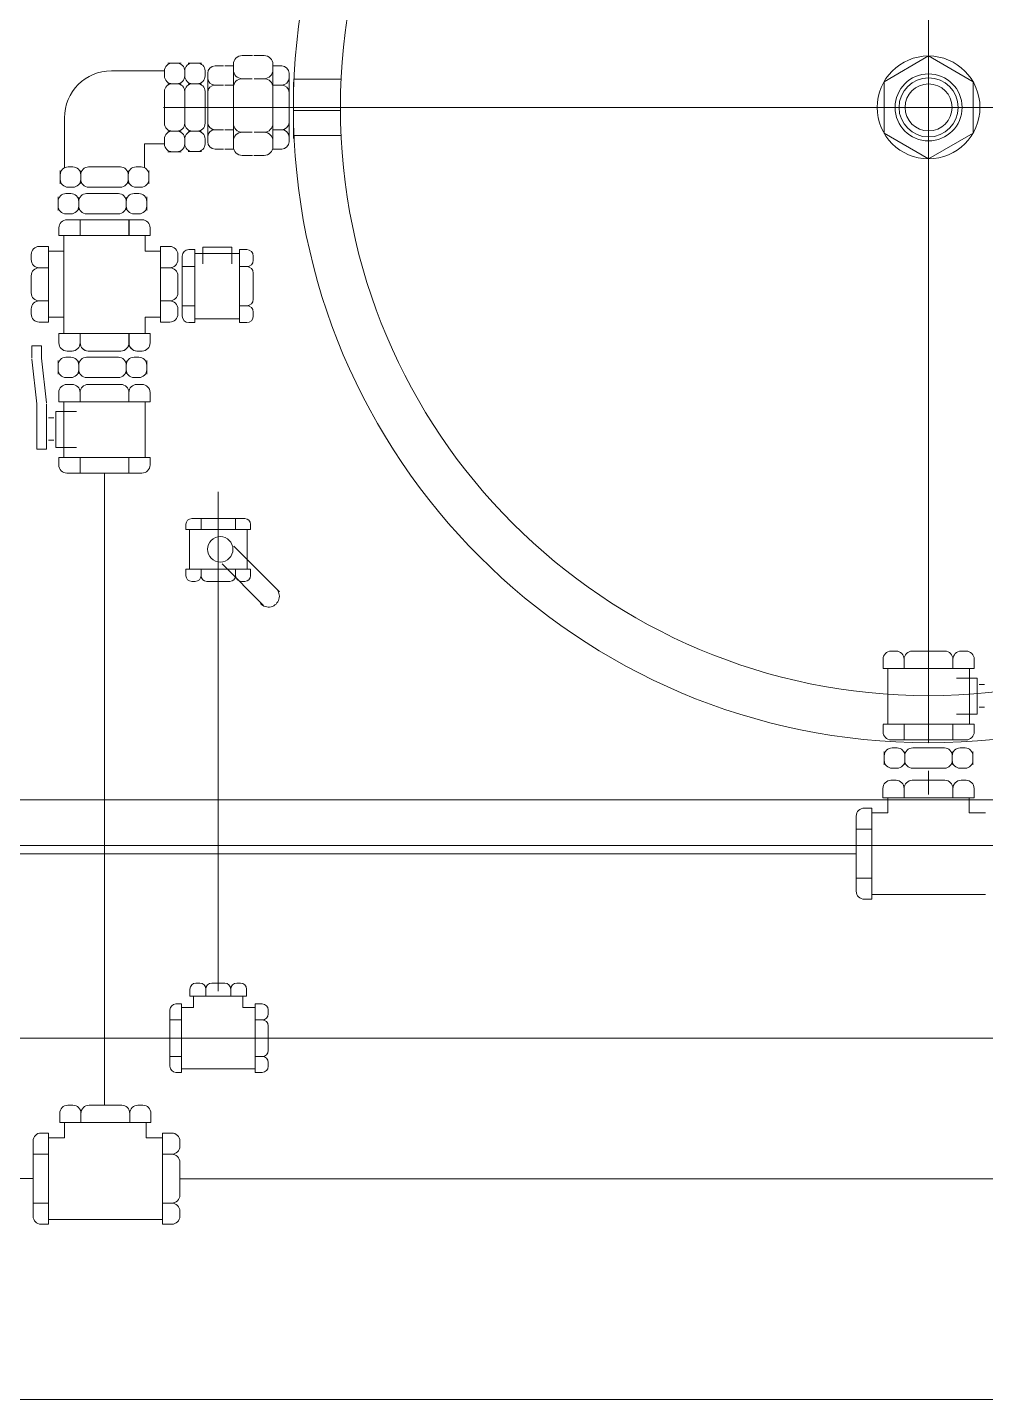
# Model space of a CAD drawing. Header units: millimetres. Extents: x 1322820 to 1391563, y 1051909 to 1098256.
# Drawn here: x 1352621 to 1353639, y 1079321 to 1080778 of the extents above; entities that cross this region are included whole.
import ezdxf

# ---------------------------------------------------------------- set-up
doc = ezdxf.new("R2010")
doc.units = ezdxf.units.MM
doc.header["$MEASUREMENT"] = 0
for name, pattern in [('AStair_dashed', [1800, 800, -1000]), ('R (2)', [10414, 5080, -2540, 254, -2540]), ('R (4)', [10414, 5080, -2540, 254, -2540])]:
    doc.linetypes.add(name, pattern=pattern)
doc.layers.get('0').update_dxf_attribs({"true_color": 0x787878})
for name, color, linetype, lineweight, true_color in [('instalatii - echipamente_Pen_No__1', 7, 'Continuous', 13, 0x787878), ('New_arhitectura - desen 2D_Pen_No__2', 7, 'Continuous', 13, 0x787878), ('New_arhitectura - suprafete DTAC_Pen_No__14', 7, 'Continuous', 18, 0x787878), ('New_instalatii - echipamente_Pen_No__1', 7, 'Continuous', 13, 0x787878)]:
    doc.layers.add(name, color=color, linetype=linetype, lineweight=lineweight, true_color=true_color)
doc.linetypes.add('1_ - 1_100  (2)', pattern='A,0,[5,A.39 PLAN MOBILARE - PLAN TERASA1.Shx,S=5.555556,R=0,X=0,Y=4.75314e-16],-700,0', length=700)
doc.linetypes.add('21_2_- 1_100 copy', pattern='A,0,[4,A.39 PLAN MOBILARE - PLAN TERASA1.Shx,S=7.142857,R=0,X=0,Y=0],-900,0', length=900)
doc.linetypes.add('2_ - 1_100', pattern='A,0,[3,A.39 PLAN MOBILARE - PLAN TERASA1.Shx,S=4.761905,R=0,X=0,Y=4.49293e-16],-600,0', length=600)

# ---------------------------------------------------------------- blocks, each defined once
blk = doc.blocks.new('terasa')
at = {"layer": 'instalatii - echipamente_Pen_No__1', "linetype": 'Continuous', "lineweight": 13}
for p, q in [((1352859.926, 1080748.55), (1352849.092, 1080748.55)), ((1352861.522, 1080748.55), (1352872.356, 1080748.55)), ((1353578.494, 1080748.066), (1353531.189, 1080720.755)), ((1353578.539, 1080748.066), (1353625.843, 1080720.755)), ((1352766.48, 1080726.979), (1352766.48, 1080732.138)), ((1352770.1, 1080740.467), (1352779.709, 1080740.467)), ((1352784.417, 1080740.467), (1352774.808, 1080740.467)), ((1352788.038, 1080726.979), (1352788.038, 1080732.273)), ((1352788.038, 1080726.979), (1352788.038, 1080732.138)), ((1352801.268, 1080740.602), (1352791.659, 1080740.602)), ((1352796.366, 1080740.602), (1352805.976, 1080740.602)), ((1352809.596, 1080726.979), (1352809.596, 1080732.273)), ((1352812.444, 1080724.899), (1352812.444, 1080729.747)), ((1352829.297, 1080737.572), (1352820.269, 1080737.572)), ((1352830.627, 1080737.572), (1352839.656, 1080737.572)), ((1352839.701, 1080733.343), (1352839.701, 1080739.16)), ((1352839.701, 1080734.217), (1352839.701, 1080656.976)), ((1352881.746, 1080733.343), (1352881.746, 1080739.16)), ((1352881.746, 1080734.217), (1352881.746, 1080656.976)), ((1352882.037, 1080737.572), (1352891.066, 1080737.572)), ((1352898.891, 1080724.899), (1352898.891, 1080729.747)), ((1352770.233, 1080718.65), (1352779.709, 1080718.65)), ((1352784.284, 1080718.65), (1352774.808, 1080718.65)), ((1352791.792, 1080718.65), (1352801.268, 1080718.65)), ((1352805.842, 1080718.65), (1352796.366, 1080718.65)), ((1352812.444, 1080725.627), (1352812.444, 1080661.26)), ((1352829.172, 1080717.074), (1352820.269, 1080717.074)), ((1352830.752, 1080717.074), (1352839.656, 1080717.074)), ((1352839.701, 1080676.503), (1352839.701, 1080714.563)), ((1352859.776, 1080723.953), (1352849.092, 1080723.953)), ((1352861.672, 1080723.953), (1352872.356, 1080723.953)), ((1352881.746, 1080676.503), (1352881.746, 1080714.563)), ((1352882.162, 1080717.074), (1352891.066, 1080717.074)), ((1352898.891, 1080725.627), (1352898.891, 1080661.26)), ((1352953.539, 1080723.444), (1352903.539, 1080723.444)), ((1352903.539, 1080720.25), (1352903.539, 1080660.25)), ((1353531.189, 1080720.755), (1353531.189, 1080666.132)), ((1353625.843, 1080720.755), (1353625.843, 1080666.132)), ((1352766.48, 1080676.565), (1352766.48, 1080710.322)), ((1352788.038, 1080710.322), (1352788.038, 1080676.565)), ((1352788.038, 1080676.565), (1352788.038, 1080710.322)), ((1352809.596, 1080710.322), (1352809.596, 1080676.565)), ((1352812.444, 1080677.533), (1352812.444, 1080709.249)), ((1352898.891, 1080677.533), (1352898.891, 1080709.249)), ((1352953.539, 1080690.25), (1352903.539, 1080690.25)), ((1352770.233, 1080668.237), (1352779.709, 1080668.237)), ((1352784.284, 1080668.237), (1352774.808, 1080668.237)), ((1352791.792, 1080668.237), (1352801.268, 1080668.237)), ((1352805.842, 1080668.237), (1352796.366, 1080668.237)), ((1352829.172, 1080669.708), (1352820.269, 1080669.708)), ((1352830.752, 1080669.708), (1352839.656, 1080669.708)), ((1352882.162, 1080669.708), (1352891.066, 1080669.708)), ((1352766.48, 1080659.909), (1352766.48, 1080654.614)), ((1352788.038, 1080659.909), (1352788.038, 1080654.749)), ((1352788.038, 1080659.909), (1352788.038, 1080654.614)), ((1352809.596, 1080659.909), (1352809.596, 1080654.749)), ((1352812.444, 1080661.883), (1352812.444, 1080656.908)), ((1352839.701, 1080657.723), (1352839.701, 1080651.754)), ((1352859.776, 1080667.113), (1352849.092, 1080667.113)), ((1352861.672, 1080667.113), (1352872.356, 1080667.113)), ((1352881.746, 1080657.723), (1352881.746, 1080651.754)), ((1352898.891, 1080661.883), (1352898.891, 1080656.908)), ((1352953.539, 1080663.444), (1352903.539, 1080663.444)), ((1353578.494, 1080638.821), (1353531.189, 1080666.132)), ((1353578.539, 1080638.821), (1353625.843, 1080666.132)), ((1352779.709, 1080646.286), (1352770.1, 1080646.286)), ((1352774.808, 1080646.286), (1352784.417, 1080646.286)), ((1352791.659, 1080646.421), (1352801.268, 1080646.421)), ((1352805.976, 1080646.421), (1352796.366, 1080646.421)), ((1352820.269, 1080649.083), (1352829.297, 1080649.083)), ((1352839.656, 1080649.083), (1352830.627, 1080649.083)), ((1352849.092, 1080642.364), (1352859.926, 1080642.364)), ((1352872.356, 1080642.364), (1352861.522, 1080642.364)), ((1352891.066, 1080649.083), (1352882.037, 1080649.083)), ((1352655.744, 1080626.546), (1352655.744, 1080616.937)), ((1352669.231, 1080630.167), (1352664.072, 1080630.167)), ((1352677.56, 1080626.413), (1352677.56, 1080616.937)), ((1352719.645, 1080630.167), (1352685.888, 1080630.167)), ((1352727.973, 1080626.413), (1352727.973, 1080616.937)), ((1352736.302, 1080630.167), (1352741.596, 1080630.167)), ((1352749.924, 1080616.937), (1352749.924, 1080626.546)), ((1352655.744, 1080612.229), (1352655.744, 1080621.838)), ((1352677.56, 1080612.362), (1352677.56, 1080621.838)), ((1352727.973, 1080612.362), (1352727.973, 1080621.838)), ((1352749.924, 1080621.838), (1352749.924, 1080612.229)), ((1352653.469, 1080588.687), (1352653.469, 1080598.297)), ((1352667.092, 1080601.917), (1352661.798, 1080601.917)), ((1352669.231, 1080608.608), (1352664.072, 1080608.608)), ((1352675.42, 1080598.164), (1352675.42, 1080588.687)), ((1352683.749, 1080601.917), (1352717.505, 1080601.917)), ((1352719.645, 1080608.608), (1352685.888, 1080608.608)), ((1352725.834, 1080598.164), (1352725.834, 1080588.687)), ((1352734.162, 1080601.917), (1352739.322, 1080601.917)), ((1352736.302, 1080608.608), (1352741.596, 1080608.608)), ((1352747.65, 1080598.297), (1352747.65, 1080588.687)), ((1352653.469, 1080593.589), (1352653.469, 1080583.98)), ((1352675.42, 1080584.113), (1352675.42, 1080593.589)), ((1352725.834, 1080584.113), (1352725.834, 1080593.589)), ((1352747.65, 1080583.98), (1352747.65, 1080593.589)), ((1352667.092, 1080580.359), (1352661.798, 1080580.359)), ((1352742.723, 1080574.039), (1352662.949, 1080574.039)), ((1352662.949, 1080574.039), (1352742.723, 1080574.039)), ((1352676.828, 1080574.039), (1352676.828, 1080557.483)), ((1352676.828, 1080574.039), (1352676.828, 1080557.483)), ((1352676.967, 1080574.039), (1352676.967, 1080557.483)), ((1352683.749, 1080580.359), (1352717.505, 1080580.359)), ((1352728.705, 1080574.039), (1352728.705, 1080557.483)), ((1352728.843, 1080574.039), (1352728.843, 1080557.483)), ((1352728.843, 1080574.039), (1352728.843, 1080557.483)), ((1352734.162, 1080580.359), (1352739.322, 1080580.359)), ((1352654.379, 1080565.469), (1352654.379, 1080557.55)), ((1352654.379, 1080557.483), (1352654.379, 1080565.469)), ((1352654.379, 1080557.483), (1352751.293, 1080557.483)), ((1352751.293, 1080557.483), (1352654.379, 1080557.483)), ((1352659.536, 1080557.785), (1352659.536, 1080453.31)), ((1352659.536, 1080557.785), (1352659.536, 1080540.546)), ((1352659.536, 1080557.785), (1352659.536, 1080540.546)), ((1352746.136, 1080557.785), (1352746.136, 1080540.546)), ((1352746.136, 1080557.785), (1352746.136, 1080540.546)), ((1352746.136, 1080557.785), (1352746.136, 1080540.546)), ((1352751.293, 1080557.483), (1352751.293, 1080565.469)), ((1352751.293, 1080565.469), (1352751.293, 1080557.55)), ((1352624.897, 1080531.686), (1352624.897, 1080537.134)), ((1352633.468, 1080545.704), (1352643.356, 1080545.704)), ((1352643.356, 1080465.392), (1352643.356, 1080545.704)), ((1352659.536, 1080540.546), (1352643.591, 1080540.546)), ((1352659.536, 1080540.546), (1352643.591, 1080540.546)), ((1352746.136, 1080540.546), (1352762.081, 1080540.546)), ((1352746.136, 1080540.546), (1352762.081, 1080540.546)), ((1352746.136, 1080540.546), (1352762.081, 1080540.546)), ((1352746.136, 1080540.546), (1352762.081, 1080540.546)), ((1352772.204, 1080545.704), (1352762.316, 1080545.704)), ((1352762.316, 1080465.392), (1352762.316, 1080545.704)), ((1352772.204, 1080545.704), (1352762.316, 1080545.704)), ((1352762.316, 1080465.392), (1352762.316, 1080545.704)), ((1352780.774, 1080531.686), (1352780.774, 1080537.134)), ((1352780.774, 1080531.686), (1352780.774, 1080537.134)), ((1352798.704, 1080542.367), (1352792.315, 1080542.367)), ((1352798.463, 1080538.241), (1352845.922, 1080538.241)), ((1352798.463, 1080538.241), (1352845.922, 1080538.241)), ((1352798.704, 1080464.836), (1352798.704, 1080542.367)), ((1352807.189, 1080544.87), (1352807.189, 1080527.375)), ((1352807.189, 1080544.87), (1352837.945, 1080544.87)), ((1352837.945, 1080544.87), (1352837.945, 1080527.375)), ((1352854.02, 1080542.367), (1352846.11, 1080542.367)), ((1352846.11, 1080464.836), (1352846.11, 1080542.367)), ((1352643.219, 1080523.116), (1352633.468, 1080523.116)), ((1352762.453, 1080523.116), (1352772.204, 1080523.116)), ((1352762.453, 1080523.116), (1352772.204, 1080523.116)), ((1352785.459, 1080535.511), (1352785.459, 1080471.692)), ((1352785.459, 1080524.297), (1352798.704, 1080524.297)), ((1352846.219, 1080524.297), (1352854.02, 1080524.297)), ((1352860.876, 1080531.153), (1352860.876, 1080535.511)), ((1352624.897, 1080514.546), (1352624.897, 1080496.411)), ((1352780.774, 1080514.546), (1352780.774, 1080496.411)), ((1352780.774, 1080514.546), (1352780.774, 1080496.411)), ((1352860.876, 1080517.441), (1352860.876, 1080489.652)), ((1352624.897, 1080479.271), (1352624.897, 1080473.962)), ((1352643.219, 1080487.841), (1352633.468, 1080487.841)), ((1352762.453, 1080487.841), (1352772.204, 1080487.841)), ((1352762.453, 1080487.841), (1352772.204, 1080487.841)), ((1352780.774, 1080479.271), (1352780.774, 1080473.962)), ((1352780.774, 1080479.271), (1352780.774, 1080473.962)), ((1352785.459, 1080482.796), (1352798.704, 1080482.796)), ((1352785.459, 1080482.796), (1352798.704, 1080482.796)), ((1352846.219, 1080482.796), (1352854.02, 1080482.796)), ((1352643.356, 1080465.392), (1352633.468, 1080465.392)), ((1352659.536, 1080470.549), (1352643.591, 1080470.549)), ((1352659.536, 1080470.549), (1352659.536, 1080453.31)), ((1352659.536, 1080470.549), (1352659.536, 1080453.31)), ((1352746.136, 1080470.549), (1352762.081, 1080470.549)), ((1352746.136, 1080470.549), (1352746.136, 1080453.31)), ((1352746.136, 1080470.549), (1352746.136, 1080453.31)), ((1352746.136, 1080470.549), (1352762.081, 1080470.549)), ((1352746.136, 1080470.549), (1352746.136, 1080453.31)), ((1352762.316, 1080465.392), (1352772.204, 1080465.392)), ((1352762.316, 1080465.392), (1352772.204, 1080465.392)), ((1352792.315, 1080464.836), (1352798.651, 1080464.836)), ((1352798.463, 1080468.962), (1352845.922, 1080468.962)), ((1352846.11, 1080464.836), (1352854.02, 1080464.836)), ((1352860.876, 1080475.94), (1352860.876, 1080471.692)), ((1352654.379, 1080453.076), (1352654.379, 1080443.188)), ((1352654.379, 1080453.076), (1352751.293, 1080453.076)), ((1352654.379, 1080443.188), (1352654.379, 1080453.076)), ((1352751.293, 1080453.076), (1352654.379, 1080453.076)), ((1352676.828, 1080452.939), (1352676.828, 1080443.188)), ((1352676.967, 1080452.939), (1352676.967, 1080443.188)), ((1352728.705, 1080452.939), (1352728.705, 1080443.188)), ((1352728.843, 1080452.939), (1352728.843, 1080443.188)), ((1352751.293, 1080443.188), (1352751.293, 1080453.076)), ((1352751.293, 1080453.076), (1352751.293, 1080443.188)), ((1352625.504, 1080427.206), (1352625.504, 1080440.092)), ((1352635.956, 1080440.092), (1352625.504, 1080440.092)), ((1352635.956, 1080427.206), (1352635.956, 1080440.092)), ((1352630.867, 1080378.363), (1352625.568, 1080426.052)), ((1352641.255, 1080379.517), (1352635.956, 1080427.206)), ((1352653.469, 1080414.794), (1352653.469, 1080424.403)), ((1352667.092, 1080428.024), (1352661.798, 1080428.024)), ((1352668.258, 1080434.617), (1352662.949, 1080434.617)), ((1352668.397, 1080434.617), (1352662.949, 1080434.617)), ((1352675.42, 1080424.27), (1352675.42, 1080414.794)), ((1352683.749, 1080428.024), (1352717.505, 1080428.024)), ((1352720.135, 1080434.617), (1352685.399, 1080434.617)), ((1352685.537, 1080434.617), (1352720.273, 1080434.617)), ((1352725.834, 1080424.27), (1352725.834, 1080414.794)), ((1352734.162, 1080428.024), (1352739.322, 1080428.024)), ((1352737.275, 1080434.617), (1352742.723, 1080434.617)), ((1352737.414, 1080434.617), (1352742.723, 1080434.617)), ((1352747.65, 1080424.403), (1352747.65, 1080414.794)), ((1352653.469, 1080419.695), (1352653.469, 1080410.086)), ((1352667.092, 1080406.465), (1352661.798, 1080406.465)), ((1352675.42, 1080410.219), (1352675.42, 1080419.695)), ((1352683.749, 1080406.465), (1352717.505, 1080406.465)), ((1352725.834, 1080410.219), (1352725.834, 1080419.695)), ((1352734.162, 1080406.465), (1352739.322, 1080406.465)), ((1352747.65, 1080410.086), (1352747.65, 1080419.695)), ((1352668.258, 1080399.193), (1352662.81, 1080399.193)), ((1352685.399, 1080399.193), (1352720.135, 1080399.193)), ((1352737.275, 1080399.193), (1352742.584, 1080399.193)), ((1352630.867, 1080330.381), (1352630.867, 1080378.363)), ((1352641.319, 1080330.381), (1352641.319, 1080378.363)), ((1352654.24, 1080390.623), (1352654.24, 1080380.735)), ((1352751.154, 1080380.735), (1352654.24, 1080380.735)), ((1352659.398, 1080321.176), (1352659.398, 1080380.5)), ((1352659.398, 1080321.176), (1352659.398, 1080380.5)), ((1352676.828, 1080380.872), (1352676.828, 1080390.623)), ((1352728.705, 1080380.872), (1352728.705, 1080390.623)), ((1352745.997, 1080321.176), (1352745.997, 1080380.5)), ((1352751.154, 1080380.735), (1352751.154, 1080390.623)), ((1352649.071, 1080363.674), (1352643.359, 1080363.674)), ((1352651.111, 1080370.529), (1352672.981, 1080370.529)), ((1352651.111, 1080332.085), (1352651.111, 1080370.529)), ((1352649.071, 1080339.847), (1352643.359, 1080339.847)), ((1352641.319, 1080330.381), (1352630.867, 1080330.381)), ((1352651.111, 1080332.085), (1352672.981, 1080332.085)), ((1352654.24, 1080321.478), (1352654.24, 1080313.492)), ((1352751.154, 1080321.478), (1352654.24, 1080321.478)), ((1352676.828, 1080304.922), (1352676.828, 1080321.478)), ((1352728.705, 1080304.922), (1352728.705, 1080321.478)), ((1352728.705, 1080304.922), (1352728.705, 1080321.478)), ((1352751.154, 1080313.492), (1352751.154, 1080321.411)), ((1352662.81, 1080304.922), (1352742.584, 1080304.922)), ((1352789.378, 1080244.902), (1352789.378, 1080250.561)), ((1352795.452, 1080256.635), (1352851.989, 1080256.635)), ((1352805.387, 1080256.635), (1352805.387, 1080244.902)), ((1352842.153, 1080256.635), (1352842.153, 1080244.902)), ((1352842.153, 1080256.635), (1352842.153, 1080244.902)), ((1352858.063, 1080250.561), (1352858.063, 1080244.949)), ((1352858.063, 1080244.902), (1352789.378, 1080244.902)), ((1352793.034, 1080245.116), (1352793.034, 1080203.072)), ((1352793.034, 1080245.116), (1352793.034, 1080203.072)), ((1352854.408, 1080245.116), (1352854.408, 1080203.072)), ((1352840.357, 1080227.166), (1352888.602, 1080178.921)), ((1352789.378, 1080195.897), (1352789.378, 1080202.905)), ((1352858.063, 1080202.905), (1352789.378, 1080202.905)), ((1352805.387, 1080202.808), (1352805.387, 1080195.897)), ((1352827.675, 1080208.503), (1352871.786, 1080164.392)), ((1352842.153, 1080202.808), (1352842.153, 1080195.897)), ((1352858.063, 1080202.905), (1352858.063, 1080195.897)), ((1352799.313, 1080189.824), (1352795.452, 1080189.824)), ((1352811.461, 1080189.824), (1352836.079, 1080189.824)), ((1352848.226, 1080189.824), (1352851.989, 1080189.824)), ((1353544.03, 1080115.759), (1353538.721, 1080115.759)), ((1353595.907, 1080115.759), (1353561.17, 1080115.759)), ((1353613.047, 1080115.759), (1353618.495, 1080115.759)), ((1353530.151, 1080097.301), (1353530.151, 1080107.189)), ((1353552.6, 1080097.438), (1353552.6, 1080107.189)), ((1353604.477, 1080097.438), (1353604.477, 1080107.189)), ((1353627.065, 1080107.189), (1353627.065, 1080097.301)), ((1353530.151, 1080097.301), (1353627.065, 1080097.301)), ((1353535.308, 1080037.742), (1353535.308, 1080097.066)), ((1353630.194, 1080087.095), (1353608.324, 1080087.095)), ((1353621.907, 1080037.742), (1353621.907, 1080097.066)), ((1353621.907, 1080037.742), (1353621.907, 1080097.066)), ((1353630.194, 1080048.651), (1353630.194, 1080087.095)), ((1353632.234, 1080080.241), (1353637.946, 1080080.241)), ((1353632.234, 1080056.413), (1353637.946, 1080056.413)), ((1353630.194, 1080048.651), (1353608.324, 1080048.651)), ((1353530.151, 1080038.044), (1353627.065, 1080038.044)), ((1353530.151, 1080030.058), (1353530.151, 1080037.977)), ((1353552.6, 1080021.488), (1353552.6, 1080038.044)), ((1353552.6, 1080021.488), (1353552.6, 1080038.044)), ((1353604.477, 1080021.488), (1353604.477, 1080038.044)), ((1353627.065, 1080038.044), (1353627.065, 1080030.058)), ((1353618.495, 1080021.488), (1353538.721, 1080021.488)), ((1353545.003, 1080012.897), (1353539.844, 1080012.897)), ((1353595.417, 1080012.897), (1353561.66, 1080012.897)), ((1353612.074, 1080012.897), (1353617.368, 1080012.897)), ((1353531.515, 1080009.276), (1353531.515, 1079999.667)), ((1353531.515, 1079994.959), (1353531.515, 1080004.568)), ((1353553.332, 1080009.143), (1353553.332, 1079999.667)), ((1353553.332, 1079995.092), (1353553.332, 1080004.568)), ((1353603.745, 1080009.143), (1353603.745, 1079999.667)), ((1353603.745, 1079995.092), (1353603.745, 1080004.568)), ((1353625.696, 1079999.667), (1353625.696, 1080009.276)), ((1353625.696, 1080004.568), (1353625.696, 1079994.959)), ((1353545.003, 1079991.338), (1353539.844, 1079991.338)), ((1353595.417, 1079991.338), (1353561.66, 1079991.338)), ((1353612.074, 1079991.338), (1353617.368, 1079991.338)), ((1353530.012, 1079969.969), (1353530.012, 1079960.081)), ((1353544.03, 1079978.539), (1353538.582, 1079978.539)), ((1353552.6, 1079960.218), (1353552.6, 1079969.969)), ((1353561.17, 1079978.539), (1353595.907, 1079978.539)), ((1353604.477, 1079960.218), (1353604.477, 1079969.969)), ((1353613.047, 1079978.539), (1353618.356, 1079978.539)), ((1353626.926, 1079960.081), (1353626.926, 1079969.969)), ((1353626.926, 1079960.081), (1353530.012, 1079960.081)), ((1353535.17, 1079943.9), (1353535.17, 1079959.846)), ((1353535.17, 1079943.9), (1353535.17, 1079959.846)), ((1353621.769, 1079943.9), (1353621.769, 1079959.846)), ((1353501.677, 1079940.487), (1353501.677, 1079860.714)), ((1353518.233, 1079949.057), (1353510.247, 1079949.057)), ((1353517.931, 1079943.9), (1353535.17, 1079943.9)), ((1353517.931, 1079943.9), (1353535.17, 1079943.9)), ((1353518.233, 1079852.143), (1353518.233, 1079949.057)), ((1353621.769, 1079943.9), (1353639.007, 1079943.9)), ((1353621.769, 1079943.9), (1353639.007, 1079943.9)), ((1353501.677, 1079926.469), (1353518.233, 1079926.469)), ((1353501.677, 1079874.593), (1353518.233, 1079874.593)), ((1353501.677, 1079874.593), (1353518.233, 1079874.593)), ((1353510.247, 1079852.143), (1353518.166, 1079852.143)), ((1353517.931, 1079857.301), (1353639.007, 1079857.301)), ((1352793.552, 1079756.632), (1352793.552, 1079749.216)), ((1352804.065, 1079763.059), (1352799.979, 1079763.059)), ((1352810.493, 1079749.318), (1352810.493, 1079756.632)), ((1352816.92, 1079763.059), (1352830.521, 1079763.059)), ((1352836.949, 1079749.318), (1352836.949, 1079756.632)), ((1352843.376, 1079763.059), (1352847.358, 1079763.059)), ((1352853.786, 1079749.216), (1352853.786, 1079756.632)), ((1352784.717, 1079740.948), (1352778.728, 1079740.948)), ((1352784.491, 1079737.08), (1352797.42, 1079737.08)), ((1352784.491, 1079737.08), (1352797.42, 1079737.08)), ((1352784.717, 1079668.263), (1352784.717, 1079740.948)), ((1352853.786, 1079749.216), (1352793.552, 1079749.216)), ((1352797.42, 1079737.08), (1352797.42, 1079749.04)), ((1352797.42, 1079737.08), (1352797.42, 1079749.04)), ((1352849.918, 1079737.08), (1352849.918, 1079749.04)), ((1352849.918, 1079737.08), (1352862.847, 1079737.08)), ((1352849.918, 1079737.08), (1352862.847, 1079737.08)), ((1352870.439, 1079740.948), (1352863.023, 1079740.948)), ((1352863.023, 1079668.263), (1352863.023, 1079740.948)), ((1352772.3, 1079734.521), (1352772.3, 1079674.69)), ((1352772.3, 1079724.007), (1352784.717, 1079724.007)), ((1352863.126, 1079724.007), (1352870.439, 1079724.007)), ((1352876.866, 1079730.435), (1352876.866, 1079734.521)), ((1352876.866, 1079717.58), (1352876.866, 1079691.527)), ((1352772.3, 1079685.1), (1352784.717, 1079685.1)), ((1352772.3, 1079685.1), (1352784.717, 1079685.1)), ((1352863.126, 1079685.1), (1352870.439, 1079685.1)), ((1352876.866, 1079678.672), (1352876.866, 1079674.69)), ((1352778.728, 1079668.263), (1352784.667, 1079668.263)), ((1352784.491, 1079672.131), (1352862.847, 1079672.131)), ((1352863.023, 1079668.263), (1352870.439, 1079668.263)), ((1352669.224, 1079633.295), (1352663.776, 1079633.295)), ((1352686.364, 1079633.295), (1352721.1, 1079633.295)), ((1352738.24, 1079633.295), (1352743.549, 1079633.295)), ((1352655.206, 1079624.724), (1352655.206, 1079614.836)), ((1352677.794, 1079614.973), (1352677.794, 1079624.724)), ((1352729.67, 1079614.973), (1352729.67, 1079624.724)), ((1352752.119, 1079614.836), (1352752.119, 1079624.724)), ((1352752.119, 1079614.836), (1352655.206, 1079614.836)), ((1352660.363, 1079598.656), (1352660.363, 1079614.601)), ((1352660.363, 1079598.656), (1352660.363, 1079614.601)), ((1352746.962, 1079598.656), (1352746.962, 1079614.601)), ((1352626.87, 1079595.243), (1352626.87, 1079515.469)), ((1352643.426, 1079603.813), (1352635.44, 1079603.813)), ((1352643.124, 1079598.656), (1352660.363, 1079598.656)), ((1352643.124, 1079598.656), (1352660.363, 1079598.656)), ((1352643.426, 1079506.899), (1352643.426, 1079603.813)), ((1352746.962, 1079598.656), (1352764.201, 1079598.656)), ((1352746.962, 1079598.656), (1352764.201, 1079598.656)), ((1352774.324, 1079603.813), (1352764.436, 1079603.813)), ((1352764.436, 1079506.899), (1352764.436, 1079603.813)), ((1352782.894, 1079589.795), (1352782.894, 1079595.243)), ((1352626.87, 1079581.225), (1352643.426, 1079581.225)), ((1352764.572, 1079581.225), (1352774.324, 1079581.225)), ((1352782.894, 1079572.655), (1352782.894, 1079537.919)), ((1352626.87, 1079529.349), (1352643.426, 1079529.349)), ((1352626.87, 1079529.349), (1352643.426, 1079529.349)), ((1352764.572, 1079529.349), (1352774.324, 1079529.349)), ((1352782.894, 1079520.778), (1352782.894, 1079515.469)), ((1352635.44, 1079506.899), (1352643.359, 1079506.899)), ((1352643.124, 1079512.056), (1352764.201, 1079512.056)), ((1352764.436, 1079506.899), (1352774.324, 1079506.899))]:
    blk.add_line(p, q, dxfattribs=at)
at = {"layer": 'instalatii - echipamente_Pen_No__1', "linetype": 'R (4)', "lineweight": 13}
blk.add_line((1353095.028, 1080693.444), (1352765.437, 1080693.444), dxfattribs=at)
at = {"layer": 'instalatii - echipamente_Pen_No__1', "linetype": 'Continuous', "lineweight": 13}
for centre, radius in [((1353578.539, 1080693.444), 54.623), ((1353578.539, 1080693.444), 35.625), ((1352825.831, 1080223.952), 13.492)]:
    blk.add_circle(centre, radius, dxfattribs=at)
for centre, radius, start, end in [((1352849.092, 1080739.16), 9.39, 90, 180), ((1352872.356, 1080739.16), 9.39, 0, 90), ((1352774.808, 1080732.138), 8.328, 90, 180), ((1352774.808, 1080726.979), 8.328, 180, 270), ((1352779.709, 1080732.138), 8.328, 0, 90), ((1352779.709, 1080726.979), 8.328, 270, 0), ((1352796.366, 1080732.273), 8.328, 90, 180), ((1352796.366, 1080726.979), 8.328, 180, 270), ((1352801.268, 1080732.273), 8.328, 0, 90), ((1352801.268, 1080726.979), 8.328, 270, 0), ((1352820.269, 1080729.747), 7.825, 90, 180), ((1352849.092, 1080733.343), 9.39, 180, 270), ((1352872.356, 1080733.343), 9.39, 270, 0), ((1352891.066, 1080729.747), 7.825, 0, 90), ((1352774.808, 1080710.322), 8.328, 90, 180), ((1352779.709, 1080710.322), 8.328, 0, 90), ((1352796.366, 1080710.322), 8.328, 90, 180), ((1352801.268, 1080710.322), 8.328, 0, 90), ((1352820.269, 1080724.899), 7.825, 180, 270), ((1352820.269, 1080709.249), 7.825, 90, 180), ((1352849.092, 1080714.563), 9.39, 90, 180), ((1352872.356, 1080714.563), 9.39, 0, 90), ((1352891.066, 1080724.899), 7.825, 270, 0), ((1352891.066, 1080709.249), 7.825, 0, 90), ((1352774.808, 1080676.565), 8.328, 180, 270), ((1352774.808, 1080659.909), 8.328, 90, 180), ((1352779.709, 1080676.565), 8.328, 270, 0), ((1352779.709, 1080659.909), 8.328, 0, 90), ((1352796.366, 1080676.565), 8.328, 180, 270), ((1352796.366, 1080659.909), 8.328, 90, 180), ((1352801.268, 1080676.565), 8.328, 270, 0), ((1352801.268, 1080659.909), 8.328, 0, 90), ((1352820.269, 1080677.533), 7.825, 180, 270), ((1352820.269, 1080661.883), 7.825, 90, 180), ((1352849.092, 1080676.503), 9.39, 180, 270), ((1352872.356, 1080676.503), 9.39, 270, 0), ((1352891.066, 1080677.533), 7.825, 270, 0), ((1352891.066, 1080661.883), 7.825, 0, 90), ((1352774.808, 1080654.614), 8.328, 180, 270), ((1352779.709, 1080654.614), 8.328, 270, 0), ((1352796.366, 1080654.749), 8.328, 180, 270), ((1352801.268, 1080654.749), 8.328, 270, 0), ((1352820.269, 1080656.908), 7.825, 180, 270), ((1352849.092, 1080657.723), 9.39, 90, 180), ((1352872.356, 1080657.723), 9.39, 0, 90), ((1352891.066, 1080656.908), 7.825, 270, 0), ((1352849.092, 1080651.754), 9.39, 180, 270), ((1352872.356, 1080651.754), 9.39, 270, 0), ((1352664.072, 1080621.838), 8.328, 90, 180), ((1352669.231, 1080621.838), 8.328, 0, 90), ((1352685.888, 1080621.838), 8.328, 90, 180), ((1352719.645, 1080621.838), 8.328, 0, 90), ((1352736.302, 1080621.838), 8.328, 90, 180), ((1352741.596, 1080621.838), 8.328, 0, 90), ((1352664.072, 1080616.937), 8.328, 180, 270), ((1352669.231, 1080616.937), 8.328, 270, 0), ((1352685.888, 1080616.937), 8.328, 180, 270), ((1352719.645, 1080616.937), 8.328, 270, 0), ((1352736.302, 1080616.937), 8.328, 180, 270), ((1352741.596, 1080616.937), 8.328, 270, 0), ((1352661.798, 1080593.589), 8.328, 90, 180), ((1352667.092, 1080593.589), 8.328, 0, 90), ((1352683.749, 1080593.589), 8.328, 90, 180), ((1352717.505, 1080593.589), 8.328, 0, 90), ((1352734.162, 1080593.589), 8.328, 90, 180), ((1352739.322, 1080593.589), 8.328, 0, 90), ((1352661.798, 1080588.687), 8.328, 180, 270), ((1352667.092, 1080588.687), 8.328, 270, 0), ((1352683.749, 1080588.687), 8.328, 180, 270), ((1352717.505, 1080588.687), 8.328, 270, 0), ((1352734.162, 1080588.687), 8.328, 180, 270), ((1352739.322, 1080588.687), 8.328, 270, 0), ((1352662.949, 1080565.469), 8.57, 90, 180), ((1352662.949, 1080565.469), 8.57, 90, 180), ((1352742.723, 1080565.469), 8.57, 0, 90), ((1352742.723, 1080565.469), 8.57, 0, 90), ((1352633.468, 1080537.134), 8.57, 90, 180), ((1352772.204, 1080537.134), 8.57, 0, 90), ((1352772.204, 1080537.134), 8.57, 0, 90), ((1352792.315, 1080535.511), 6.856, 90, 180), ((1352854.02, 1080535.511), 6.856, 0, 90), ((1352633.468, 1080531.686), 8.57, 180, 270), ((1352633.468, 1080514.546), 8.57, 90, 180), ((1352772.204, 1080531.686), 8.57, 270, 0), ((1352772.204, 1080531.686), 8.57, 270, 0), ((1352772.204, 1080514.546), 8.57, 0, 90), ((1352772.204, 1080514.546), 8.57, 0, 90), ((1352854.02, 1080531.153), 6.856, 270, 0), ((1352854.02, 1080517.441), 6.856, 0, 90), ((1352633.468, 1080496.411), 8.57, 180, 270), ((1352772.204, 1080496.411), 8.57, 270, 0), ((1352772.204, 1080496.411), 8.57, 270, 0), ((1352633.468, 1080479.271), 8.57, 90, 180), ((1352772.204, 1080479.271), 8.57, 0, 90), ((1352772.204, 1080479.271), 8.57, 0, 90), ((1352854.02, 1080489.652), 6.856, 270, 0), ((1352854.02, 1080475.94), 6.856, 0, 90), ((1352633.468, 1080473.962), 8.57, 180, 270), ((1352772.204, 1080473.962), 8.57, 270, 0), ((1352772.204, 1080473.962), 8.57, 270, 0), ((1352792.315, 1080471.692), 6.856, 180, 270), ((1352854.02, 1080471.692), 6.856, 270, 0), ((1352662.949, 1080443.188), 8.57, 180, 270), ((1352662.949, 1080443.188), 8.57, 180, 270), ((1352668.258, 1080443.188), 8.57, 270, 0), ((1352668.397, 1080443.188), 8.57, 270, 0), ((1352685.399, 1080443.188), 8.57, 180, 270), ((1352685.537, 1080443.188), 8.57, 180, 270), ((1352720.135, 1080443.188), 8.57, 270, 0), ((1352720.273, 1080443.188), 8.57, 270, 0), ((1352737.275, 1080443.188), 8.57, 180, 270), ((1352737.414, 1080443.188), 8.57, 180, 270), ((1352742.723, 1080443.188), 8.57, 270, 0), ((1352742.723, 1080443.188), 8.57, 270, 0), ((1352661.798, 1080419.695), 8.328, 90, 180), ((1352667.092, 1080419.695), 8.328, 0, 90), ((1352683.749, 1080419.695), 8.328, 90, 180), ((1352717.505, 1080419.695), 8.328, 0, 90), ((1352734.162, 1080419.695), 8.328, 90, 180), ((1352739.322, 1080419.695), 8.328, 0, 90), ((1352661.798, 1080414.794), 8.328, 180, 270), ((1352667.092, 1080414.794), 8.328, 270, 0), ((1352683.749, 1080414.794), 8.328, 180, 270), ((1352717.505, 1080414.794), 8.328, 270, 0), ((1352734.162, 1080414.794), 8.328, 180, 270), ((1352739.322, 1080414.794), 8.328, 270, 0), ((1352662.81, 1080390.623), 8.57, 90, 180), ((1352668.258, 1080390.623), 8.57, 0, 90), ((1352685.399, 1080390.623), 8.57, 90, 180), ((1352720.135, 1080390.623), 8.57, 0, 90), ((1352737.275, 1080390.623), 8.57, 90, 180), ((1352742.584, 1080390.623), 8.57, 0, 90), ((1352662.81, 1080313.492), 8.57, 180, 270), ((1352742.584, 1080313.492), 8.57, 270, 0), ((1352795.452, 1080250.561), 6.074, 90, 180), ((1352851.989, 1080250.561), 6.074, 0, 90), ((1352795.452, 1080195.897), 6.074, 180, 270), ((1352799.313, 1080195.897), 6.074, 270, 0), ((1352811.461, 1080195.897), 6.074, 180, 270), ((1352836.079, 1080195.897), 6.074, 270, 0), ((1352848.226, 1080195.897), 6.074, 180, 270), ((1352851.989, 1080195.897), 6.074, 270, 0), ((1352877.04, 1080174.131), 11.563, 222.878904, 45), ((1353538.721, 1080107.189), 8.57, 90, 180), ((1353544.03, 1080107.189), 8.57, 0, 90), ((1353561.17, 1080107.189), 8.57, 90, 180), ((1353595.907, 1080107.189), 8.57, 0, 90), ((1353613.047, 1080107.189), 8.57, 90, 180), ((1353618.495, 1080107.189), 8.57, 0, 90), ((1353538.721, 1080030.058), 8.57, 180, 270), ((1353618.495, 1080030.058), 8.57, 270, 0), ((1353539.844, 1080004.568), 8.328, 90, 180), ((1353545.003, 1080004.568), 8.328, 0, 90), ((1353561.66, 1080004.568), 8.328, 90, 180), ((1353595.417, 1080004.568), 8.328, 0, 90), ((1353612.074, 1080004.568), 8.328, 90, 180), ((1353617.368, 1080004.568), 8.328, 0, 90), ((1353539.844, 1079999.667), 8.328, 180, 270), ((1353545.003, 1079999.667), 8.328, 270, 0), ((1353561.66, 1079999.667), 8.328, 180, 270), ((1353595.417, 1079999.667), 8.328, 270, 0), ((1353612.074, 1079999.667), 8.328, 180, 270), ((1353617.368, 1079999.667), 8.328, 270, 0), ((1353538.582, 1079969.969), 8.57, 90, 180), ((1353544.03, 1079969.969), 8.57, 0, 90), ((1353561.17, 1079969.969), 8.57, 90, 180), ((1353595.907, 1079969.969), 8.57, 0, 90), ((1353613.047, 1079969.969), 8.57, 90, 180), ((1353618.356, 1079969.969), 8.57, 0, 90), ((1353510.247, 1079940.487), 8.57, 90, 180), ((1353510.247, 1079860.714), 8.57, 180, 270), ((1352799.979, 1079756.632), 6.428, 90, 180), ((1352804.065, 1079756.632), 6.428, 0, 90), ((1352816.92, 1079756.632), 6.428, 90, 180), ((1352830.521, 1079756.632), 6.428, 0, 90), ((1352843.376, 1079756.632), 6.428, 90, 180), ((1352847.358, 1079756.632), 6.428, 0, 90), ((1352778.728, 1079734.521), 6.428, 90, 180), ((1352870.439, 1079734.521), 6.428, 0, 90), ((1352870.439, 1079730.435), 6.428, 270, 0), ((1352870.439, 1079717.58), 6.428, 0, 90), ((1352870.439, 1079691.527), 6.428, 270, 0), ((1352870.439, 1079678.672), 6.428, 0, 90), ((1352778.728, 1079674.69), 6.428, 180, 270), ((1352870.439, 1079674.69), 6.428, 270, 0), ((1352663.776, 1079624.724), 8.57, 90, 180), ((1352669.224, 1079624.724), 8.57, 0, 90), ((1352686.364, 1079624.724), 8.57, 90, 180), ((1352721.1, 1079624.724), 8.57, 0, 90), ((1352738.24, 1079624.724), 8.57, 90, 180), ((1352743.549, 1079624.724), 8.57, 0, 90), ((1352635.44, 1079595.243), 8.57, 90, 180), ((1352774.324, 1079595.243), 8.57, 0, 90), ((1352774.324, 1079589.795), 8.57, 270, 0), ((1352774.324, 1079572.655), 8.57, 0, 90), ((1352774.324, 1079537.919), 8.57, 270, 0), ((1352774.324, 1079520.778), 8.57, 0, 90), ((1352635.44, 1079515.469), 8.57, 180, 270), ((1352774.324, 1079515.469), 8.57, 270, 0)]:
    blk.add_arc(centre, radius, start, end, dxfattribs=at)
at = {"layer": 'New_arhitectura - desen 2D_Pen_No__2', "linetype": 'AStair_dashed', "lineweight": 13}
blk.add_line((1356828.539, 1079320.65), (1351624.302, 1079320.65), dxfattribs=at)
at = {"layer": 'New_arhitectura - suprafete DTAC_Pen_No__14', "linetype": 'Continuous', "lineweight": 18, "flags": 128}
blk.add_lwpolyline([(1351678.502, 1082870.6), (1351678.502, 1079320.65), (1356178.539, 1079320.65), (1356178.539, 1079770.6), (1356828.539, 1079770.6), (1356828.539, 1082870.6)], close=True, dxfattribs=at)
at = {"layer": 'New_instalatii - echipamente_Pen_No__1', "linetype": 'R (2)', "lineweight": 13}
for p, q in [((1353578.539, 1081368.444), (1353578.539, 1080018.444)), ((1352903.539, 1080693.444), (1354253.539, 1080693.444))]:
    blk.add_line(p, q, dxfattribs=at)
at = {"layer": 'New_instalatii - echipamente_Pen_No__1', "linetype": 'Continuous', "lineweight": 13}
for p, q in [((1352766.48, 1080732.273), (1352710.193, 1080732.273)), ((1352660.193, 1080682.273), (1352660.193, 1080629.278)), ((1352745.34, 1080654.614), (1352745.34, 1080629.278)), ((1352766.48, 1080654.614), (1352745.34, 1080654.614))]:
    blk.add_line(p, q, dxfattribs=at)
at = {"layer": 'New_instalatii - echipamente_Pen_No__1', "linetype": '2_ - 1_100', "lineweight": 13}
for p, q in [((1353578.539, 1080693.444), (1353578.539, 1080115.759)), ((1352702.767, 1079633.295), (1352702.767, 1080304.922)), ((1353578.539, 1079988.731), (1353578.539, 1079963.553)), ((1354364.897, 1079957.735), (1351870.761, 1079957.735)), ((1354496.411, 1079909.193), (1351768.323, 1079909.193)), ((1355876.008, 1079555.287), (1352782.894, 1079555.287))]:
    blk.add_line(p, q, dxfattribs=at)
at = {"layer": 'New_instalatii - echipamente_Pen_No__1', "linetype": '1_ - 1_100  (2)', "lineweight": 13}
for p, q in [((1352823.721, 1079754.606), (1352823.721, 1080285.057)), ((1351938.871, 1079704.606), (1355877.073, 1079704.606))]:
    blk.add_line(p, q, dxfattribs=at)
at = {"layer": 'New_instalatii - echipamente_Pen_No__1', "linetype": '21_2_- 1_100 copy', "lineweight": 13}
for p, q in [((1353501.677, 1079900.6), (1352025.847, 1079900.6)), ((1352626.87, 1079555.356), (1352464.282, 1079555.356))]:
    blk.add_line(p, q, dxfattribs=at)
at = {"layer": 'New_instalatii - echipamente_Pen_No__1', "linetype": 'Continuous', "lineweight": 13}
for radius in [675, 625, 31.378, 25]:
    blk.add_circle((1353578.539, 1080693.444), radius, dxfattribs=at)
blk.add_arc((1352710.193, 1080682.273), 50, 90, 180, dxfattribs=at)

msp = doc.modelspace()

# ---------------------------------------------------------------- block references
msp.add_blockref('terasa', (0, 0))

doc.saveas('drawing.dxf')
